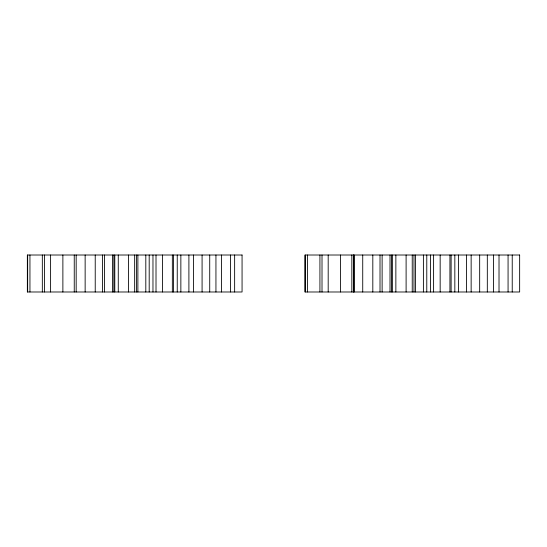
<?xml version="1.0" encoding="UTF-8"?>
<svg xmlns="http://www.w3.org/2000/svg" width="547" height="547" viewBox="0 0 547 547"><rect width="100%" height="100%" fill="white"/><g stroke="black" fill="none" stroke-linecap="round" stroke-linejoin="round"><path stroke-width="0.82" d="M512.231 255.011L512.231 291.989M508.067 255.011L508.067 291.989M499.014 255.011L499.014 291.989M493.531 255.011L493.531 291.989M487.315 255.011L487.315 291.989M479.671 255.011L479.671 291.989M471.145 255.011L471.145 291.989M466.488 255.011L466.488 291.989M458.454 255.011L458.454 291.989M454.831 255.011L454.831 291.989M451.118 255.011L451.118 291.989M449.928 255.011L449.928 291.989M440.164 255.011L440.164 291.989M433.607 255.011L433.607 291.989M430.557 255.011L430.557 291.989M426.783 255.011L426.783 291.989M423.399 255.011L423.399 291.989M415.474 255.011L415.474 291.989M413.983 255.011L413.983 291.989M412.24 255.011L412.24 291.989M406.106 255.011L406.106 291.989M395.864 255.011L395.864 291.989M392.377 255.011L392.377 291.989M391.454 255.011L391.454 291.989M390.004 255.011L390.004 291.989M382.127 255.011L382.127 291.989M380.015 255.011L380.015 291.989M372.815 255.011L372.815 291.989M362.729 255.011L362.729 291.989M353.991 255.011L353.991 291.989M353.895 255.011L353.895 291.989M353.765 255.011L353.765 291.989M351.837 255.011L351.837 291.989M340.466 255.011L340.466 291.989M328.186 255.011L328.186 291.989M322.012 255.011L322.012 291.989M319.92 255.011L319.92 291.989M307.537 255.011L307.537 291.989M305.253 255.011L305.253 291.989M234.642 255.011L234.642 291.989M230.478 255.011L230.478 291.989M221.419 255.011L221.419 291.989M215.942 255.011L215.942 291.989M209.727 255.011L209.727 291.989M202.082 255.011L202.082 291.989M193.556 255.011L193.556 291.989M188.9 255.011L188.9 291.989M180.859 255.011L180.859 291.989M177.242 255.011L177.242 291.989M173.529 255.011L173.529 291.989M172.339 255.011L172.339 291.989M162.575 255.011L162.575 291.989M156.011 255.011L156.011 291.989M152.969 255.011L152.969 291.989M149.194 255.011L149.194 291.989M145.81 255.011L145.81 291.989M137.885 255.011L137.885 291.989M136.394 255.011L136.394 291.989M134.651 255.011L134.651 291.989M128.518 255.011L128.518 291.989M118.275 255.011L118.275 291.989M114.788 255.011L114.788 291.989M113.865 255.011L113.865 291.989M112.415 255.011L112.415 291.989M104.539 255.011L104.539 291.989M102.426 255.011L102.426 291.989M95.226 255.011L95.226 291.989M85.141 255.011L85.141 291.989M76.177 255.011L76.177 291.989M74.248 255.011L74.248 291.989M62.878 255.011L62.878 291.989M50.597 255.011L50.597 291.989M44.416 255.011L44.416 291.989M42.331 255.011L42.331 291.989M29.948 255.011L29.948 291.989M27.665 255.011L27.665 291.989M242.061 255.011L27.35 255.011L27.35 291.989L242.061 291.989L242.061 255.011M519.65 255.011L304.939 255.011L304.939 291.989L519.65 291.989L519.65 255.011"/></g></svg>
